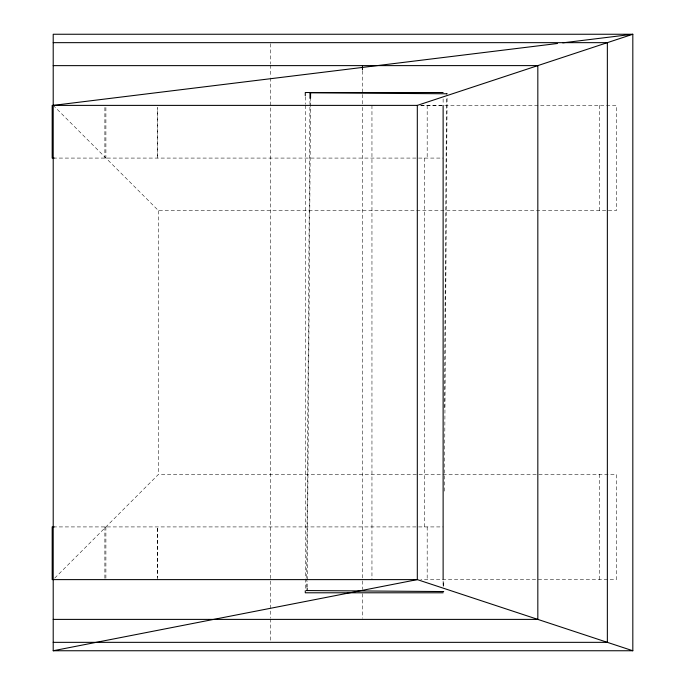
<?xml version="1.0" encoding="UTF-8"?>
<svg xmlns="http://www.w3.org/2000/svg" width="685" height="685" viewBox="0 0 685 685"><rect width="100%" height="100%" fill="white"/><g stroke="black" fill="none" stroke-linecap="round" stroke-linejoin="round"><path stroke-width="0.51" stroke-dasharray="3.42 2.57" d="M306.615 587.345L306.675 578.799M306.683 577.729L309.98 98.126M307.197 587.345L307.24 580.94M307.248 579.87L310.553 98.135M443.161 586.206L443.204 580.863M444.394 407.823L446.526 96.987M443.743 586.206L443.777 580.863M444.394 491.145L447.108 96.987M54.706 578.149L158.586 474.268L616.32 474.268L616.32 579.656L420.761 579.613M420.778 105.344L616.32 105.344L616.32 210.732L158.586 210.732L53.207 105.344M420.761 105.387L443.126 105.387M53.207 158.081L443.126 158.081M53.207 526.919L443.126 526.919M157.584 579.613L157.567 526.919L157.567 577.506M599.452 105.344L599.452 210.732M599.452 474.268L599.452 579.656M443.126 98.931L443.126 104.274M443.126 581.034L443.126 586.377M427.183 105.387L427.183 158.081M427.183 526.919L427.183 579.613M424.717 158.081L424.717 526.919M371.955 105.387L371.955 579.613M362.468 70.957L362.468 93.408M362.468 94.479L362.468 106.243M362.468 107.305L362.468 579.827M362.468 580.897L362.468 589.451M362.468 593.732L362.468 618.315M305.287 96.79L305.287 104.274M305.287 105.344L305.287 577.823M305.287 578.894L305.287 589.588M270.292 43.72L270.292 64.03M270.292 65.101L270.292 76.866M270.292 77.927L270.292 617.759M270.292 618.829L270.292 641.28M158.586 210.732L158.586 474.268M105.901 107.494L105.901 158.081M105.901 526.919L105.901 579.613M104.882 107.494L104.882 158.081M104.873 526.919L104.882 579.613M157.584 158.081L157.567 107.494L157.567 158.081"/><path stroke-width="1.03" d="M309.98 98.126L310.014 92.792L310.596 92.792L310.553 98.135M307.188 588.415L307.171 590.556L306.589 590.547L443.709 591.549L443.126 591.549M54.286 158.081L52.18 158.081L52.18 105.387L417.311 105.387L632.82 34.25L632.82 650.75L53.207 650.75L53.207 34.25L632.82 34.25L562.753 42.847M53.207 650.75L417.311 579.613L632.82 650.75M53.207 105.387L557.444 43.497M53.207 42.658L607.355 42.658L607.355 642.342L53.207 642.342M53.207 65.64L537.828 65.606L537.828 619.394L53.207 619.394M443.126 92.518L305.287 92.518L305.287 95.72M54.286 526.919L52.18 526.919L52.18 579.613L417.311 579.613L417.311 105.387M443.126 592.79L305.287 592.79L305.287 590.658M446.551 93.785L447.125 93.785L310.014 92.792M443.126 105.387L443.126 579.613M362.468 65.614L362.468 69.896"/></g></svg>
